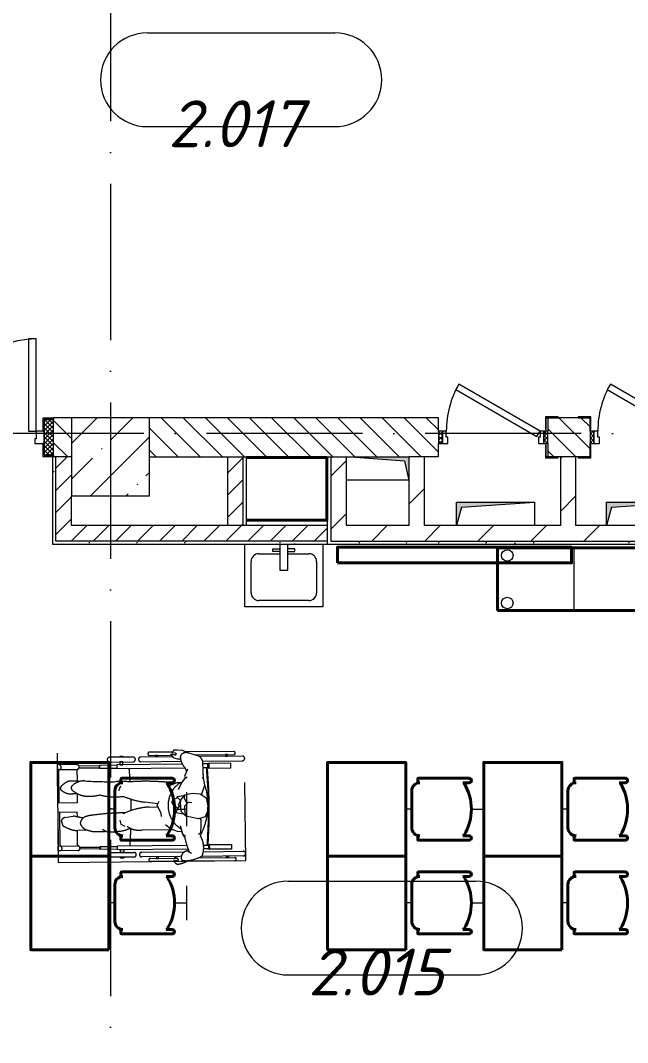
# Model space of a CAD drawing. Header units: millimetres. Extents: x -6467 to 105918, y -7090 to 92481.
# Drawn here: x 47924 to 51810, y 59181 to 65725 of the extents above; entities that cross this region are included whole.
import ezdxf

# ---------------------------------------------------------------- set-up
doc = ezdxf.new("R2010")
doc.units = ezdxf.units.MM
for name, pattern in [('50_200_ШТРИХ_1Т_ш5_п1_п1_', [1400, 1000, -200, 0, -200]), ('IMPORT-ACAD_ISO02W100', [3000, 2400, -600]), ('IMPORT-ACAD_ISO03W100', [6000, 2400, -3600])]:
    doc.linetypes.add(name, pattern=pattern)
for name, color, linetype, lineweight, true_color in [('A-AREA-IDEN-1', 7, 'Continuous', 9, 0xaaaaaa), ('A-GENM-1', 7, 'Continuous', 9, 0xaaaaaa), ('A-GENM-2', 7, 'Continuous', 20, 0xaaaaaa), ('I-WALL-1', 7, 'Continuous', 5, 0x787878), ('M-EQPM-1', 7, 'Continuous', 9, 0xaaaaaa), ('M-EQPM-2', 7, 'Continuous', 9, 0xe2e2e2), ('P-SANR-FIXT-1', 7, 'Continuous', 9, 0xaaaaaa), ('мебель 2 этаж-1', 7, 'Continuous', 40, 0xaaaaaa), ('Оси-3', 7, '50_200_ШТРИХ_1Т_ш5_п1_п1_', 9, 0xaaaaaa), ('ТХ_невидимый-1', 7, 'IMPORT-ACAD_ISO02W100', 20, 0xaaaaaa), ('ТХ_функционал-12', 7, 'IMPORT-ACAD_ISO03W100', 20, 0xaaaaaa), ('ТХ_функционал-2', 7, 'Continuous', 40, 0xaaaaaa), ('ТХ_функционал-4', 7, 'Continuous', 20, 0xaaaaaa)]:
    doc.layers.add(name, color=color, linetype=linetype, lineweight=lineweight, true_color=true_color)
for name, color, linetype, lineweight in [('A-DOOR', 7, 'Continuous', 9), ('A-DOOR-2', 7, 'Continuous', 5), ('A-DOOR-FRAM', 7, 'Continuous', 9), ('A-DOOR-FRAM-2', 7, 'Continuous', 5), ('A-WALL', 7, 'Continuous', 5), ('A-WALL-FNSH-1', 7, 'Continuous', 5), ('I-WALL', 7, 'Continuous', 5), ('S-COLS', 7, 'Continuous', 9), ('S-COLS-1', 7, 'Continuous', 5)]:
    doc.layers.add(name, color=color, linetype=linetype, lineweight=lineweight)
doc.styles.add('ISOCPEUR_I', font='isocpeui.ttf', dxfattribs={"height": 300})
pattern_1 = [(45, (0, 0), (-169.7056, 169.7056), [])]
pattern_2 = [(0, (0, 0), (406.4, 101.6), [6.706, -298.094, 6.706, -298.094, -1625.6]), (0, (0, 0), (406.4, 101.6), [-609.6, 6.706, -602.894, 6.706, -298.094, -711.2]), (0, (0, 0), (406.4, 101.6), [-1524, 6.706, -196.494, 6.706, -501.294]), (120, (152.4, 50.8), (-291.18818, 301.15272), [6.706, -298.094, 6.706, -298.094, -1625.6]), (120, (152.4, 50.8), (-291.18818, 301.15272), [-609.6, 6.706, -602.894, 6.706, -298.094, -711.2]), (120, (152.4, 50.8), (-291.18818, 301.15272), [-1524, 6.706, -196.494, 6.706, -501.294]), (240, (203.2, 254), (-115.21182, -402.75272), [6.706, -298.094, 6.706, -298.094, -1625.6]), (240, (203.2, 254), (-115.21182, -402.75272), [-609.6, 6.706, -602.894, 6.706, -298.094, -711.2]), (240, (203.2, 254), (-115.21182, -402.75272), [-1524, 6.706, -196.494, 6.706, -501.294])]
pattern_3 = [(45, (0, 0), (-70.71068, 70.71068), [])]

# ---------------------------------------------------------------- blocks, each defined once
blk = doc.blocks.new('BSC_Колонна _Прямоугольная - 500х500-V87-АИ_План этажа Радиаторы_2')
at = {"layer": 'S-COLS-1'}
h = blk.add_hatch(dxfattribs=at)
h.set_pattern_fill('FP_115', color=256, style=0, pattern_type=2)
h.set_pattern_definition([(45, (-48500, -62931.04), (-228.0985, 228.0985), []), (45, (-48271.9, -62931.04), (-228.0985, 228.0985), [403.225, -80.645, 6.706, -73.939])])
h.paths.add_polyline_path([(-250, -250), (250, -250), (250, 250), (-250, 250)])
for p, q in [((250, 250), (-250, 250)), ((-250, 250), (-250, -250)), ((250, -250), (250, 250)), ((-250, -250), (250, -250))]:
    blk.add_line(p, q, dxfattribs=at)
blk = doc.blocks.new('SND_2D_Раковина1 - 400х300-V23-АИ_План этажа Радиаторы_2')
at = {"layer": 'P-SANR-FIXT-1'}
for p, q in [((-250, -220), (-250, 180)), ((-70, 150), (-25, 150)), ((-70, 135), (-70, 150)), ((-25, 135), (-70, 135)), ((-25, 180), (-25, 15)), ((25, 15), (25, 180)), ((70, 150), (25, 150)), ((25, 135), (70, 135)), ((70, 135), (70, 150)), ((250, 180), (250, -220)), ((-210, -130), (-210, 70)), ((-160, 120), (-25, 120)), ((25, 120), (160, 120)), ((210, 70), (210, -130)), ((-25, 15), (25, 15)), ((160, -180), (-160, -180)), ((250, -220), (-250, -220))]:
    blk.add_line(p, q, dxfattribs=at)
for centre, start, end in [((-160, 70), 90, 180), ((160, 70), 0, 90), ((-160, -130), 180, 270), ((160, -130), 270, 0)]:
    blk.add_arc(centre, 50, start, end, dxfattribs=at)
blk = doc.blocks.new('Канал вертикальный прямоугольный - Шахта - значок проема-24087324-АИ_План этажа Радиаторы_2')
at = {"layer": 'M-EQPM-2'}
blk.add_hatch(color=256, dxfattribs=at).paths.add_polyline_path([(-250, 75), (-250, -75), (-217.5, 42.5), (250, 75)])
at = {"layer": 'M-EQPM-1'}
for p, q in [((-250, -75), (-250, 75)), ((-250, 75), (250, 75)), ((-217.5, 42.5), (250, 75)), ((250, 75), (250, -75)), ((-217.5, 42.5), (-250, -75)), ((250, -75), (-250, -75))]:
    blk.add_line(p, q, dxfattribs=at)
blk = doc.blocks.new('110_Дверь_СКБ_1Ст_Внутренняя - ДОО_Д-22_Дв_700x2100h_Технический шкаф ЭОМ и СС EI30-25217176-АИ_План этажа Радиаторы_2')
at = {"layer": 'A-DOOR-2'}
h = blk.add_hatch(dxfattribs=at)
h.set_pattern_fill('FP_232', color=256, style=0, pattern_type=2)
h.set_pattern_definition([(135, (1951.41, 189.685), (-14.14214, -14.14214), []), (225, (1951.41, 189.685), (14.14214, -14.14214), [])])
h.paths.add_polyline_path([(362.5, -40), (362.5, 40), (337.5, 40), (337.5, -40)])
at = {"layer": 'A-DOOR-FRAM-2'}
h = blk.add_hatch(dxfattribs=at)
h.set_pattern_fill('FP_233', color=256, style=0, pattern_type=2)
h.set_pattern_definition([(45, (-171.384, 189.685), (-14.1421, 14.1421), []), (135, (-171.384, 189.685), (-14.1421, -14.1421), [])])
h.paths.add_polyline_path([(-312.5, -40), (-312.5, 40), (-337.5, 40), (-337.5, -40)])
at = {"layer": 'A-DOOR'}
for p, q in [((-207.1, 340), (-227.1, 305.4)), ((312.5, 40), (-207.1, 340)), ((-227.1, 305.4), (292.5, 5.4)), ((292.5, 5.4), (312.5, 40))]:
    blk.add_line(p, q, dxfattribs=at)
at = {"layer": 'A-DOOR-2'}
blk.add_arc((312.5, 40), 600, 150, 180, dxfattribs=at)
at = {"layer": 'A-DOOR-FRAM'}
for p, q in [((-312.5, 40), (-337.5, 40)), ((-337.5, 40), (-337.5, -40)), ((-287.5, 40), (-312.5, 40)), ((-312.5, 40), (-312.5, -40)), ((-312.5, -40), (-312.5, 40)), ((-287.5, 0), (-287.5, 40)), ((-277.5, 0), (-287.5, 0)), ((-277.5, -40), (-277.5, 0)), ((312.5, 0), (302.5, 0)), ((302.5, 0), (302.5, -40)), ((312.5, 40), (312.5, 0)), ((337.5, 40), (312.5, 40)), ((337.5, -40), (337.5, 40)), ((362.5, 40), (337.5, 40)), ((337.5, 40), (337.5, -40)), ((362.5, -40), (362.5, 40)), ((-337.5, -40), (-312.5, -40)), ((-312.5, -40), (-277.5, -40)), ((302.5, -40), (337.5, -40)), ((337.5, -40), (362.5, -40))]:
    blk.add_line(p, q, dxfattribs=at)
blk = doc.blocks.new('Канал вертикальный прямоугольный - Шахта - значок проема-24087328-АИ_План этажа Радиаторы_2')
at = {"layer": 'M-EQPM-2'}
blk.add_hatch(color=256, dxfattribs=at).paths.add_polyline_path([(75, 200), (-75, 200), (-75, -200), (-47.5, 172.5)])
at = {"layer": 'M-EQPM-1'}
for p, q in [((-75, -200), (-75, 200)), ((-75, 200), (75, 200)), ((-47.5, 172.5), (75, 200)), ((75, 200), (75, -200)), ((-47.5, 172.5), (-75, -200)), ((75, -200), (-75, -200))]:
    blk.add_line(p, q, dxfattribs=at)
blk = doc.blocks.new('110_Дверь_СКБ_2Ст_Наружная1 - СОШ_Д-07_1760_1440_х2400мм_Все учебные помещения_ читальные залы-25548297-АИ_План этажа Радиаторы_2')
at = {"layer": 'A-DOOR-2'}
h = blk.add_hatch(dxfattribs=at)
h.set_pattern_fill('FP_120', color=256, style=0, pattern_type=2)
h.set_pattern_definition([(135, (1456.41, 189.685), (-14.14214, -14.14214), []), (225, (1456.41, 189.685), (14.14214, -14.14214), [])])
h.paths.add_polyline_path([(899.5, -115), (899.5, 115), (839.5, 115), (839.5, -115)])
at = {"layer": 'A-DOOR-FRAM-2'}
h = blk.add_hatch(dxfattribs=at)
h.set_pattern_fill('FP_121', color=256, style=0, pattern_type=2)
h.set_pattern_definition([(45, (-666.384, 189.685), (-14.1421, 14.1421), []), (135, (-666.384, 189.685), (-14.1421, -14.1421), [])])
h.paths.add_polyline_path([(-800.5, -115), (-800.5, 115), (-860.5, 115), (-860.5, -115)])
at = {"layer": 'A-DOOR'}
for p, q in [((-750.5, 990), (-750.5, 40)), ((-700.5, 990), (-750.5, 990)), ((-700.5, 40), (-700.5, 990)), ((789.5, 630), (739.5, 630)), ((739.5, 630), (739.5, 40)), ((789.5, 40), (789.5, 630)), ((-750.5, 40), (-700.5, 40)), ((739.5, 40), (789.5, 40))]:
    blk.add_line(p, q, dxfattribs=at)
at = {"layer": 'A-DOOR-2'}
for p, q in [((-792.5, 123), (-862.5, 123)), ((-862.5, 123), (-862.5, 115)), ((-862.5, 115), (-800.5, 115)), ((-800.5, 115), (-800.5, 40)), ((-792.5, 40), (-792.5, 123)), ((901.5, 123), (831.5, 123)), ((831.5, 123), (831.5, 40)), ((839.5, 40), (839.5, 115)), ((839.5, 115), (901.5, 115)), ((901.5, 115), (901.5, 123)), ((-800.5, 40), (-792.5, 40)), ((831.5, 40), (839.5, 40)), ((-792.5, -40), (-800.5, -40)), ((-800.5, -40), (-800.5, -115)), ((-792.5, -123), (-792.5, -40)), ((839.5, -40), (831.5, -40)), ((831.5, -40), (831.5, -123)), ((839.5, -115), (839.5, -40)), ((-862.5, -115), (-862.5, -123)), ((-800.5, -115), (-862.5, -115)), ((-862.5, -123), (-792.5, -123)), ((831.5, -123), (901.5, -123)), ((901.5, -115), (839.5, -115)), ((901.5, -123), (901.5, -115))]:
    blk.add_line(p, q, dxfattribs=at)
for centre, radius, start, end in [((-750.5, 40), 950, 0, 90), ((789.5, 40), 590, 90, 180)]:
    blk.add_arc(centre, radius, start, end, dxfattribs=at)
at = {"layer": 'A-DOOR-FRAM'}
for p, q in [((-800.5, 115), (-860.5, 115)), ((-860.5, 115), (-860.5, -115)), ((-800.5, -115), (-800.5, 115)), ((899.5, 115), (839.5, 115)), ((839.5, 115), (839.5, -115)), ((899.5, -115), (899.5, 115)), ((-750.5, 40), (-800.5, 40)), ((-800.5, 40), (-800.5, -40)), ((-750.5, -10), (-750.5, 40)), ((789.5, 40), (789.5, -10)), ((839.5, 40), (789.5, 40)), ((839.5, -40), (839.5, 40)), ((-800.5, -40), (-740.5, -40)), ((-740.5, -10), (-750.5, -10)), ((-740.5, -40), (-740.5, -10)), ((789.5, -10), (779.5, -10)), ((779.5, -10), (779.5, -40)), ((779.5, -40), (839.5, -40)), ((-860.5, -115), (-800.5, -115)), ((839.5, -115), (899.5, -115))]:
    blk.add_line(p, q, dxfattribs=at)
blk = doc.blocks.new('Фахверк _газобетон торцы_713 - Фахверк _газобетон торцы_-25914098-АИ_План этажа Радиаторы_2')
at = {"layer": 'A-GENM-2'}
for p, q in [((14515, 11134.7), (14434, 11134.7)), ((14434, 11134.7), (14434, 11053.7)), ((14440, 11053.7), (14440, 11128.7)), ((14440, 11128.7), (14515, 11128.7)), ((14515, 11128.7), (14515, 11134.7)), ((14434, 11053.7), (14440, 11053.7)), ((14440, 10953.7), (14434, 10953.7)), ((14434, 10953.7), (14434, 10872.7)), ((14440, 10878.7), (14440, 10953.7)), ((14434, 10872.7), (14515, 10872.7)), ((14515, 10878.7), (14440, 10878.7)), ((14515, 10872.7), (14515, 10878.7))]:
    blk.add_line(p, q, dxfattribs=at)
blk = doc.blocks.new('Фахверк _газобетон торцы_719 - Фахверк _газобетон торцы_-25914218-АИ_План этажа Радиаторы_2')
at = {"layer": 'A-GENM-2'}
for p, q in [((88426, 11134.7), (88345, 11134.7)), ((88345, 11134.7), (88345, 11128.7)), ((88345, 11128.7), (88420, 11128.7)), ((88420, 11128.7), (88420, 11053.7)), ((88426, 11053.7), (88426, 11134.7)), ((88420, 11053.7), (88426, 11053.7)), ((88420, 10953.7), (88420, 10878.7)), ((88426, 10953.7), (88420, 10953.7)), ((88426, 10872.7), (88426, 10953.7)), ((88420, 10878.7), (88345, 10878.7)), ((88345, 10878.7), (88345, 10872.7)), ((88345, 10872.7), (88426, 10872.7))]:
    blk.add_line(p, q, dxfattribs=at)
blk = doc.blocks.new('мебель 2 этаж-28800768-АИ_План этажа Радиаторы_2')
at = {"layer": 'ТХ_невидимый-1'}
for p, q in [((50753.1, 62280.7), (50753.1, 62499.4)), ((51253.1, 62280.7), (51253.1, 62499.4)), ((52653.5, 62280.7), (52653.5, 62499.4)), ((53153.5, 62280.7), (53153.5, 62499.4)), ((53653.5, 62280.7), (53653.5, 62499.4)), ((50792.1, 62390), (50753.1, 62390)), ((51173.4, 62390), (51253.1, 62390)), ((52692.5, 62390), (52653.5, 62390)), ((53073.7, 62390), (53153.5, 62390)), ((53692.5, 62390), (53653.5, 62390)), ((50753.1, 61680.7), (50753.1, 61899.4)), ((51253.1, 61680.7), (51253.1, 61899.4)), ((52653.5, 61680.7), (52653.5, 61899.4)), ((53153.5, 61680.7), (53153.5, 61899.4)), ((53653.5, 61680.7), (53653.5, 61899.4)), ((50792.1, 61790), (50753.1, 61790)), ((51173.4, 61790), (51253.1, 61790)), ((52692.5, 61790), (52653.5, 61790)), ((53073.7, 61790), (53153.5, 61790)), ((53692.5, 61790), (53653.5, 61790))]:
    blk.add_line(p, q, dxfattribs=at)
at = {"layer": 'ТХ_функционал-12'}
for p, q in [((51552.5, 62760.2), (51246.4, 62757.2)), ((50907.8, 62723.9), (50757.8, 62722.4)), ((50758.1, 62692.4), (50908.1, 62693.9)), ((51161.9, 62726.4), (50957.8, 62724.4)), ((50958.1, 62694.4), (51215.8, 62696.9)), ((51160.1, 62756.4), (51012.5, 62754.9)), ((51012.7, 62734.9), (51153.4, 62736.3)), ((51176.2, 62736.5), (51180.2, 62736.6)), ((51334.6, 62727), (51265.6, 62749.7)), ((51301.9, 62737.8), (51552.7, 62740.2)), ((51607.8, 62730.8), (51331.5, 62728.1)), ((51354, 62698.3), (51608.1, 62700.8)), ((51358.9, 62584.4), (51355.1, 62694.2)), ((50435.7, 62429.2), (50433.6, 62644.2)), ((50552.9, 62488.9), (50522.2, 62488.6)), ((51066.9, 62423.8), (50981, 62435.3)), ((51211.2, 62445.7), (51239.2, 62482.6)), ((50436.3, 62369.2), (50438.4, 62154.3)), ((51012.3, 62404.1), (51062.7, 62404.6)), ((51246, 62346), (51214.8, 62377.3)), ((50460.8, 62282.4), (50449.2, 62316.4)), ((50469.3, 62337.1), (50524.8, 62346)), ((50620.1, 62255.2), (50554.5, 62253.9)), ((51160.8, 62257.2), (50964.2, 62256.6)), ((51339.8, 62236.5), (51326.3, 62227.8)), ((50763.8, 62112.5), (50913.8, 62113.9)), ((50963.8, 62114.4), (51237.6, 62117.1)), ((51256.9, 62123), (51282.9, 62107.9)), ((51358.1, 62118.3), (51613.8, 62120.8)), ((50914.1, 62083.9), (50764.1, 62082.5)), ((51190.3, 62086.6), (50964.1, 62084.4)), ((51019.2, 62075), (51169.7, 62076.4)), ((51171.2, 62056.5), (51019.4, 62055)), ((51559.4, 62060.3), (51253.6, 62057.3)), ((51324, 62078), (51559.2, 62080.3)), ((51614.1, 62090.8), (51347.6, 62088.2))]:
    blk.add_line(p, q, dxfattribs=at)
at = {"layer": 'ТХ_функционал-12', "flags": 128}
for points in [[(50422.6, 62749.1), (50429.4, 62049.2), (51629.4, 62061), (51622.5, 62760.9)], [(50823.1, 62693.1), (50823.3, 62675.1), (50843.3, 62675.3), (50843.1, 62693.3)], [(51064.7, 62735.4), (51064.8, 62725.4), (51052.8, 62725.3), (51052.7, 62735.3)], [(51500.7, 62739.7), (51500.8, 62729.7), (51512.8, 62729.8), (51512.7, 62739.8)], [(51393.3, 62683.7), (51393.5, 62653.7), (51533.5, 62655), (51533.2, 62685), (51393.3, 62683.7), (51393.5, 62653.7), (51390.5, 62653.6), (51390.3, 62683.6)], [(50828.8, 62113.1), (50828.7, 62131.1), (50848.7, 62131.3), (50848.8, 62113.3)], [(51398.7, 62133.7), (51398.4, 62163.7), (51538.4, 62165.1), (51538.7, 62135.1), (51398.7, 62133.7), (51398.4, 62163.7), (51395.4, 62163.7), (51395.7, 62133.7)], [(51071.2, 62075.5), (51071.1, 62085.5), (51059.1, 62085.4), (51059.2, 62075.4)], [(51507.2, 62079.8), (51507.1, 62089.8), (51519.1, 62089.9), (51519.2, 62079.9)]]:
    blk.add_lwpolyline(points, close=True, dxfattribs=at)
for points in [[(51252.6, 62752.2), (51249.2, 62755.8), (51226.3, 62767.1), (51193.6, 62767.8), (51169.9, 62767.9), (51165.6, 62760.9), (51157.3, 62754), (51176.8, 62751.7), (51183.1, 62746.3), (51179.9, 62735.5), (51161.8, 62740.4), (51147.3, 62741.2), (51158.7, 62732), (51164.5, 62721.8), (51176, 62716.1), (51192.9, 62712.7), (51213, 62712.7)], [(50548.3, 62675.4), (50423.3, 62674.1), (50423.6, 62644.1), (50548.6, 62645.4), (50549.3, 62569.1)], [(50550.1, 62488.9), (50550.7, 62430.4), (50425.7, 62429.1), (50423.6, 62644.1)], [(50562.2, 62654.5), (50693.5, 62655.8), (50693.4, 62667.8), (50562.1, 62666.5)], [(50803.3, 62671.9), (50693.3, 62670.8), (50693.5, 62652.8), (50803.5, 62653.9)], [(51223.3, 62679), (50803.3, 62674.9), (50803.5, 62650.9), (51241, 62655.2)], [(51257.2, 62645.6), (51238, 62600.4), (51243.5, 62587.5)], [(51356.4, 62656.3), (51387.5, 62656.6), (51387.3, 62680.6), (51355.6, 62680.3)], [(51390.3, 62683.6), (51387.3, 62680.6), (51387.5, 62656.6), (51390.5, 62653.6)], [(51255.1, 62594.7), (51235.3, 62582.4), (51218.6, 62558.6), (51197.5, 62513.9)], [(51347, 62482.5), (51367.9, 62544.3), (51361.9, 62581.1), (51358.9, 62584.4), (51349.8, 62593.4)], [(50827.1, 62537.8), (50822.1, 62523.1), (50816.8, 62513.4), (50816.9, 62508.6)], [(51218.6, 62558.6), (51187.7, 62558.3), (51134.1, 62538.7), (51126.1, 62534)], [(51089.5, 62344.3), (51088.5, 62362.8), (51062.7, 62415.2), (51076, 62442)], [(51194.6, 62462.8), (51166.4, 62452.9), (51155.3, 62434.5), (51163.8, 62421.4), (51189.3, 62400.7), (51195.7, 62396.7)], [(51234.2, 62476), (51188.6, 62468.9), (51211.4, 62445.5)], [(51211.1, 62445.2), (51197.6, 62419.1), (51211.8, 62400.9)], [(51284.6, 62430.4), (51250.8, 62435.4), (51236.5, 62458.9), (51239.1, 62482.6), (51285.9, 62492.9), (51337.3, 62488.8), (51377.1, 62462.9), (51385.9, 62410.5), (51386.2, 62378.9), (51369.9, 62341.9), (51327.8, 62328.4), (51246, 62346), (51240.2, 62382.7), (51239.9, 62411.6), (51260.3, 62434)], [(50551.6, 62341.2), (50551.3, 62370.4), (50426.3, 62369.1), (50428.4, 62154.2)], [(51203.3, 62411.3), (51181.2, 62369), (51230.6, 62361.4)], [(50824.1, 62319.1), (50829.5, 62295), (50855.5, 62280.7)], [(50553.7, 62125.4), (50428.7, 62124.2), (50428.4, 62154.2), (50553.4, 62155.4), (50552.4, 62253.9)], [(51219.4, 62245.5), (51193.7, 62248.2), (51148.6, 62263.6), (51114.9, 62289.8)], [(51244.2, 62216.1), (51227.5, 62228), (51212.4, 62284.8)], [(50567.2, 62146.5), (50698.5, 62147.8), (50698.6, 62135.8), (50567.4, 62134.5)], [(50808.6, 62133.9), (50698.6, 62132.8), (50698.5, 62150.8), (50808.5, 62151.9)], [(51259.9, 62135.3), (50808.7, 62130.9), (50808.4, 62154.9), (51252.1, 62159.3)], [(51359.4, 62160.3), (51392.4, 62160.6), (51392.6, 62136.6), (51360.1, 62136.3)], [(51395.7, 62133.7), (51392.6, 62136.6), (51392.4, 62160.6), (51395.4, 62163.7)], [(51188.3, 62074.1), (51166, 62072.2), (51167, 62074.8), (51184.3, 62085.5), (51218.1, 62091.8)]]:
    blk.add_lwpolyline(points, dxfattribs=at)
at = {"layer": 'ТХ_функционал-12'}
for centre, radius, start, end in [((51552.6, 62750.2), 10, 270.56305, 90.56305), ((50758, 62707.4), 15, 90.56305, 270.56305), ((50833, 62703.2), 25, 53.69315, 127.43295), ((50908, 62708.9), 15, 270.56305, 90.56305), ((50958, 62709.4), 15, 90.56305, 270.56305), ((51012.6, 62744.9), 10, 90.56305, 270.56305), ((51238.6, 62721.2), 28.5, 116.49356, 168.91943), ((51319.9, 62730.2), 109.3, 181.79756, 218.17966), ((51249.3, 62699.9), 52.4, 71.84519, 116.49356), ((51295.4, 62679.7), 61.5, 13.6519, 50.41976), ((51607.9, 62715.8), 15, 270.56305, 90.56305), ((50433.4, 62659.2), 15, 270.56305, 90.56305), ((50548.4, 62660.4), 15, 270.56305, 90.56305), ((47815.9, 62373.5), 3080.2, 3.58721, 5.18118), ((51200.7, 62624.1), 50.8, 7.8508, 49.10449), ((48310.9, 62378.4), 3080.2, 355.94493, 5.18118), ((48315.9, 62378.4), 3080.2, 355.94493, 5.18118), ((50586.3, 62391.4), 201, 121.09833, 133.16048), ((50504.8, 62528.7), 41.3, 86.38319, 122.75637), ((50506.9, 61531.5), 1038.5, 86.5971, 89.97054), ((50593.6, 62462.6), 108.5, 86.54015, 135.48179), ((50755.7, 65143.8), 2577.6, 266.54015, 270.95687), ((50836.4, 60314.4), 2252.4, 88.38009, 90.95687), ((50991, 61184.3), 1384.6, 85.81177, 93.7666), ((51094.5, 62455), 110.2, 56.19276, 91.19828), ((50474.6, 62520.1), 31.3, 145.21812, 185.99071), ((50531.2, 62613.1), 130.3, 227.61326, 249.54155), ((50528.2, 62526.9), 16.7, 135.48179, 225.64431), ((50619.1, 62619.9), 146.7, 225.64431, 265.17848), ((51309.7, 62413.6), 177.5, 125.30566, 239.16304), ((50970.6, 62417.3), 417.5, 331.88467, 18.03045), ((50519.8, 62734), 245.4, 261.99729, 270.56305), ((50627.7, 62722.3), 249.5, 265.17848, 285.68311), ((50792.1, 62820.8), 352.3, 254.03767, 278.68011), ((51051.8, 62959.9), 529.3, 247.03466, 262.32282), ((47815.9, 62373.5), 3080.2, 0.15761, 1.50358), ((51522.1, 62427.8), 311.4, 176.70193, 189.33873), ((50859, 60901.8), 1464.8, 90.11321, 98.27825), ((51037.9, 61953.2), 451.6, 93.25853, 115.5412), ((50490.9, 62296), 46.4, 117.71132, 153.86771), ((50361.7, 61365.1), 994.3, 76.85445, 80.55751), ((50597.1, 62301.5), 26.6, 147.51543, 213.61068), ((50637.3, 62279.8), 72.2, 124.12876, 150.20186), ((50659.2, 62184.3), 167.4, 93.8236, 111.88266), ((51019.2, 62291.3), 325.3, 350.29253, 6.47195), ((50779.9, 62931), 722.8, 243.80367, 247.33864), ((50551.9, 62384.9), 131, 247.33864, 271.13558), ((50646.1, 62332.7), 84.7, 212.87217, 235.04941), ((50696.1, 62501.3), 257.6, 247.5008, 259.29167), ((50686.5, 62667.7), 421.3, 264.79262, 275.52584), ((50774.4, 62339), 98.4, 231.10015, 250.26556), ((50768.3, 62438.3), 193.9, 261.97559, 281.293), ((50801.1, 62447.7), 199.5, 271.46297, 296.4533), ((50947.7, 62387.8), 132.2, 234.29652, 277.19576), ((47815.9, 62373.5), 3080.2, 355.94493, 358.01582), ((51303.4, 62263.6), 84.7, 181.59556, 220.15688), ((51961.3, 62378.1), 742.1, 193.17286, 200.54976), ((51213.1, 62143.9), 147.2, 338.22773, 31.39332), ((50438.6, 62139.3), 15, 270.56305, 90.56305), ((50553.6, 62140.4), 15, 270.56305, 90.56305), ((50764, 62097.5), 15, 90.56305, 270.56305), ((50914, 62098.9), 15, 270.56305, 90.56305), ((50964, 62099.4), 15, 90.56305, 270.56305), ((51259.5, 62080.1), 43.1, 93.53084, 202.17186), ((51613.9, 62105.8), 15, 270.56305, 90.56305), ((50838.9, 62103.2), 25, 233.69315, 307.43295), ((51019.3, 62065), 10, 90.56305, 270.56305), ((51196.7, 62066), 27.2, 189.09662, 268.76759), ((50985, 60946.1), 1130.8, 79.39201, 80.58988), ((51188.4, 62063.4), 10.8, 51.91108, 90.90266), ((51195.8, 62059.8), 3.54, 86.25802, 220.16387), ((51169.2, 62038.8), 42, 45.70995, 51.91108), ((51196.3, 62066.6), 3.2, 266.25802, 45.70995), ((51177.9, 62193.5), 155.8, 276.71132, 301.79229), ((51248.4, 62188.3), 127.8, 256.98527, 282.07265), ((51208.3, 62376.2), 319.9, 282.07265, 296.25758), ((51559.3, 62070.3), 10, 270.56305, 90.56305)]:
    blk.add_arc(centre, radius, start, end, dxfattribs=at)
at = {"layer": 'ТХ_функционал-2'}
for p, q in [((50830.6, 62562.6), (50830.6, 62585.7)), ((50833.1, 62588.2), (51159.2, 62588.2)), ((52731, 62562.6), (52731, 62585.7)), ((52733.5, 62588.2), (53059.6, 62588.2)), ((53731, 62562.6), (53731, 62585.7)), ((53733.5, 62588.2), (54059.6, 62588.2)), ((50792.1, 62271.3), (50792.1, 62508.7)), ((50843.4, 62560), (50833.1, 62560)), ((51159.2, 62560), (51119.9, 62560)), ((52692.5, 62271.3), (52692.5, 62508.7)), ((52743.8, 62560), (52733.5, 62560)), ((53059.6, 62560), (53020.3, 62560)), ((53692.5, 62271.3), (53692.5, 62508.7)), ((53743.8, 62560), (53733.5, 62560)), ((54059.6, 62560), (54020.3, 62560)), ((50830.6, 62194.4), (50830.6, 62217.5)), ((50833.1, 62220.1), (50843.4, 62220.1)), ((51159.2, 62191.8), (50833.1, 62191.8)), ((51119.9, 62220.1), (51159.2, 62220.1)), ((52731, 62194.4), (52731, 62217.5)), ((52733.5, 62220.1), (52743.8, 62220.1)), ((53059.6, 62191.8), (52733.5, 62191.8)), ((53020.3, 62220.1), (53059.6, 62220.1)), ((53731, 62194.4), (53731, 62217.5)), ((53733.5, 62220.1), (53743.8, 62220.1)), ((54059.6, 62191.8), (53733.5, 62191.8)), ((54020.3, 62220.1), (54059.6, 62220.1)), ((50830.6, 61962.6), (50830.6, 61985.7)), ((50833.1, 61988.2), (51159.2, 61988.2)), ((52731, 61962.6), (52731, 61985.7)), ((52733.5, 61988.2), (53059.6, 61988.2)), ((53731, 61962.6), (53731, 61985.7)), ((53733.5, 61988.2), (54059.6, 61988.2)), ((50792.1, 61671.3), (50792.1, 61908.7)), ((50843.4, 61960), (50833.1, 61960)), ((51159.2, 61960), (51119.9, 61960)), ((52692.5, 61671.3), (52692.5, 61908.7)), ((52743.8, 61960), (52733.5, 61960)), ((53059.6, 61960), (53020.3, 61960)), ((53692.5, 61671.3), (53692.5, 61908.7)), ((53743.8, 61960), (53733.5, 61960)), ((54059.6, 61960), (54020.3, 61960)), ((50830.6, 61594.4), (50830.6, 61617.5)), ((50833.1, 61620.1), (50843.4, 61620.1)), ((51159.2, 61591.8), (50833.1, 61591.8)), ((51119.9, 61620.1), (51159.2, 61620.1)), ((52731, 61594.4), (52731, 61617.5)), ((52733.5, 61620.1), (52743.8, 61620.1)), ((53059.6, 61591.8), (52733.5, 61591.8)), ((53020.3, 61620.1), (53059.6, 61620.1)), ((53731, 61594.4), (53731, 61617.5)), ((53733.5, 61620.1), (53743.8, 61620.1)), ((54059.6, 61591.8), (53733.5, 61591.8)), ((54020.3, 61620.1), (54059.6, 61620.1))]:
    blk.add_line(p, q, dxfattribs=at)
at = {"layer": 'ТХ_функционал-2', "flags": 128}
blk.add_lwpolyline([(51633.5, 64241.6), (52149.3, 64241.6), (52149.3, 64641.6), (51633.5, 64641.6)], dxfattribs=at)
for points in [[(52215.9, 63966.9), (52215.9, 64066.9), (53715.9, 64066.9), (53715.9, 63966.9)], [(53240.9, 63662.6), (54690.9, 63662.6), (54690.9, 64062.6), (53240.9, 64062.6)], [(50753.1, 62090), (50753.1, 62690), (50253.1, 62690), (50253.1, 62090)], [(52653.5, 62090), (52653.5, 62690), (52153.5, 62690), (52153.5, 62090)], [(53653.5, 62090), (53653.5, 62690), (53153.5, 62690), (53153.5, 62090)], [(50753.1, 61490), (50753.1, 62090), (50253.1, 62090), (50253.1, 61490)], [(52653.5, 61490), (52653.5, 62090), (52153.5, 62090), (52153.5, 61490)], [(53653.5, 61490), (53653.5, 62090), (53153.5, 62090), (53153.5, 61490)]]:
    blk.add_lwpolyline(points, close=True, dxfattribs=at)
at = {"layer": 'ТХ_функционал-2'}
for centre, radius, start, end in [((50833.1, 62585.7), 2.56, 90, 180), ((50833.1, 62562.6), 2.56, 180, 270), ((51159.2, 62574.1), 14.1, 270, 90), ((52733.5, 62585.7), 2.56, 90, 180), ((52733.5, 62562.6), 2.56, 180, 270), ((53059.6, 62574.1), 14.1, 270, 90), ((53733.5, 62585.7), 2.56, 90, 180), ((53733.5, 62562.6), 2.56, 180, 270), ((54059.6, 62574.1), 14.1, 270, 90), ((50843.4, 62508.7), 51.3, 90, 180), ((51119.9, 62551.5), 8.55, 31.93175, 90), ((50852.2, 62390), 321.2, 328.88631, 31.11369), ((52743.8, 62508.7), 51.3, 90, 180), ((53020.3, 62551.5), 8.55, 31.93175, 90), ((52752.6, 62390), 321.2, 328.88631, 31.11369), ((53743.8, 62508.7), 51.3, 90, 180), ((54020.3, 62551.5), 8.55, 31.93175, 90), ((53752.6, 62390), 321.2, 328.88631, 31.11369), ((50843.4, 62271.3), 51.3, 180, 270), ((52743.8, 62271.3), 51.3, 180, 270), ((53743.8, 62271.3), 51.3, 180, 270), ((50833.1, 62217.5), 2.56, 90, 180), ((50833.1, 62194.4), 2.56, 180, 270), ((51119.9, 62228.6), 8.55, 270, 328.06825), ((51159.2, 62205.9), 14.1, 270, 90), ((52733.5, 62217.5), 2.56, 90, 180), ((52733.5, 62194.4), 2.56, 180, 270), ((53020.3, 62228.6), 8.55, 270, 328.06825), ((53059.6, 62205.9), 14.1, 270, 90), ((53733.5, 62217.5), 2.56, 90, 180), ((53733.5, 62194.4), 2.56, 180, 270), ((54020.3, 62228.6), 8.55, 270, 328.06825), ((54059.6, 62205.9), 14.1, 270, 90), ((50833.1, 61985.7), 2.56, 90, 180), ((51159.2, 61974.1), 14.1, 270, 90), ((52733.5, 61985.7), 2.56, 90, 180), ((53059.6, 61974.1), 14.1, 270, 90), ((53733.5, 61985.7), 2.56, 90, 180), ((54059.6, 61974.1), 14.1, 270, 90), ((50843.4, 61908.7), 51.3, 90, 180), ((50833.1, 61962.6), 2.56, 180, 270), ((51119.9, 61951.5), 8.55, 31.93175, 90), ((50852.2, 61790), 321.2, 328.88631, 31.11369), ((52743.8, 61908.7), 51.3, 90, 180), ((52733.5, 61962.6), 2.56, 180, 270), ((53020.3, 61951.5), 8.55, 31.93175, 90), ((52752.6, 61790), 321.2, 328.88631, 31.11369), ((53743.8, 61908.7), 51.3, 90, 180), ((53733.5, 61962.6), 2.56, 180, 270), ((54020.3, 61951.5), 8.55, 31.93175, 90), ((53752.6, 61790), 321.2, 328.88631, 31.11369), ((50843.4, 61671.3), 51.3, 180, 270), ((52743.8, 61671.3), 51.3, 180, 270), ((53743.8, 61671.3), 51.3, 180, 270), ((50833.1, 61617.5), 2.56, 90, 180), ((50833.1, 61594.4), 2.56, 180, 270), ((51119.9, 61628.6), 8.55, 270, 328.06825), ((51159.2, 61605.9), 14.1, 270, 90), ((52733.5, 61617.5), 2.56, 90, 180), ((52733.5, 61594.4), 2.56, 180, 270), ((53020.3, 61628.6), 8.55, 270, 328.06825), ((53059.6, 61605.9), 14.1, 270, 90), ((53733.5, 61617.5), 2.56, 90, 180), ((53733.5, 61594.4), 2.56, 180, 270), ((54020.3, 61628.6), 8.55, 270, 328.06825), ((54059.6, 61605.9), 14.1, 270, 90)]:
    blk.add_arc(centre, radius, start, end, dxfattribs=at)
at = {"layer": 'ТХ_функционал-4'}
blk.add_line((53730.9, 64062.6), (53730.9, 63662.6), dxfattribs=at)
for centre in [(53303.9, 64014.8), (53303.9, 63710.4)]:
    blk.add_circle(centre, 37, dxfattribs=at)
blk = doc.blocks.new('AAR_СКБ_Марка_помещения_1_5 ммп - Номер-27962133-АИ_План этажа Радиаторы_2')
at = {"layer": 'A-AREA-IDEN-1'}
for p, q in [((-2.987, 3), (3.013, 3)), ((-2.987, 0), (3.013, 0))]:
    blk.add_line(p, q, dxfattribs=at)
for centre, start, end in [((-2.987, 1.5), 90, 270), ((3.013, 1.5), 270, 90)]:
    blk.add_arc(centre, 1.5, start, end, dxfattribs=at)

msp = doc.modelspace()

# ---------------------------------------------------------------- hatches: boundary and pattern name
at = {"layer": 'I-WALL'}
h = msp.add_hatch(dxfattribs=at)
h.set_pattern_fill('FP_2', color=256, style=0, pattern_type=2)
h.set_pattern_definition([(135, (0, 0), (-70.71068, -70.71068), [])])
h.paths.add_polyline_path([(66330, 62931), (66700, 62931), (66700, 63181), (65440, 63181), (65440, 62931), (66230, 62931)])
h.paths.add_polyline_path([(63870, 62931), (64290, 62931), (64290, 63181), (63750, 63181), (63750, 62931), (63850, 62931)])
h.paths.add_polyline_path([(62624.4, 62931), (63250, 62931), (63250, 63181), (57750, 63181), (57750, 62931), (61450, 62931)])
h.paths.add_polyline_path([(55098, 62931), (55098, 62933), (55098, 63181), (54750, 63179), (54750, 62931)])
h.paths.add_polyline_path([(57250, 62931), (57250, 63181), (56862, 63179), (56862, 62931)])
h.paths.add_polyline_path([(54250, 62931), (54250, 63181), (54140, 63181), (54140, 62931)])
h.paths.add_polyline_path([(53220, 62931), (53440, 62931), (53440, 63181), (53220, 63181), (53220, 63016)])
h.paths.add_polyline_path([(52270, 62931), (52520, 62931), (52520, 63181), (52270, 63181), (52270, 63016)])
h.paths.add_polyline_path([(51570, 62931), (51570, 63181), (51300, 63181), (51300, 62931), (51480, 62931)])
h.paths.add_polyline_path([(50010, 62931), (50600, 62931), (50600, 63181), (48750, 63181), (48750, 62931), (49910, 62931)])
h.paths.add_polyline_path([(48135, 62931), (48250, 62933), (48250, 63181), (48137, 63179), (48135, 62933)])
h.paths.add_polyline_path([(46375, 62931), (46373, 63181), (45750, 63181), (45750, 62931), (46374, 62931)])
h = msp.add_hatch(dxfattribs=at)
h.set_pattern_fill('FP_4', color=256, style=0, pattern_type=2)
h.set_pattern_definition(pattern_3)
h.paths.add_polyline_path([(48250, 62491), (48250, 62931), (48150, 62931), (48150, 62491)])
h = msp.add_hatch(dxfattribs=at)
h.set_pattern_fill('FP_4', color=256, style=0, pattern_type=2)
h.set_pattern_definition(pattern_3)
h.paths.add_polyline_path([(49350, 62491), (49350, 62931), (49250, 62931), (49250, 62491), (49336.4, 62491)])
h = msp.add_hatch(dxfattribs=at)
h.set_pattern_fill('FP_5', color=256, style=0, pattern_type=2)
h.set_pattern_definition(pattern_1)
h.paths.add_polyline_path([(50010, 62391), (50010, 62931), (49910, 62931), (49910, 62391)])
h = msp.add_hatch(dxfattribs=at)
h.set_pattern_fill('FP_5', color=256, style=0, pattern_type=2)
h.set_pattern_definition(pattern_1)
h.paths.add_polyline_path([(50510, 62491), (50510, 62931), (50410, 62931), (50410, 62491)])
h = msp.add_hatch(dxfattribs=at)
h.set_pattern_fill('FP_5', color=256, style=0, pattern_type=2)
h.set_pattern_definition(pattern_1)
h.paths.add_polyline_path([(51480, 62491), (51480, 62931), (51380, 62931), (51380, 62491)])
h = msp.add_hatch(dxfattribs=at)
h.set_pattern_fill('FP_4', color=256, style=0, pattern_type=2)
h.set_pattern_definition(pattern_3)
h.paths.add_polyline_path([(49890, 62391), (49890, 62491), (48150, 62491), (48150, 62391), (49336.4, 62391)])
h = msp.add_hatch(dxfattribs=at)
h.set_pattern_fill('FP_5', color=256, style=0, pattern_type=2)
h.set_pattern_definition(pattern_1)
h.paths.add_polyline_path([(54385, 62391), (54385, 62491), (50010, 62491), (50010, 62391), (54319.4, 62391)])
at = {"layer": 'I-WALL-1'}
h = msp.add_hatch(dxfattribs=at)
h.set_pattern_fill('FP_3', color=256, style=0, pattern_type=2)
h.set_pattern_definition(pattern_2)
h.paths.add_polyline_path([(48150, 62391), (48150, 62931), (48130, 62931), (48130, 62391)])
h = msp.add_hatch(dxfattribs=at)
h.set_pattern_fill('FP_3', color=256, style=0, pattern_type=2)
h.set_pattern_definition(pattern_2)
h.paths.add_polyline_path([(49370, 62491), (49370, 62931), (49350, 62931), (49350, 62491)])
h = msp.add_hatch(dxfattribs=at)
h.set_pattern_fill('FP_3', color=256, style=0, pattern_type=2)
h.set_pattern_definition(pattern_2)
h.paths.add_polyline_path([(49910, 62371), (49910, 62931), (49890, 62931), (49890, 62371)])
h = msp.add_hatch(dxfattribs=at)
h.set_pattern_fill('FP_3', color=256, style=0, pattern_type=2)
h.set_pattern_definition(pattern_2)
h.paths.add_polyline_path([(49890, 62371), (49890, 62391), (48130, 62391), (48130, 62371), (49336.4, 62371)])
h = msp.add_hatch(dxfattribs=at)
h.set_pattern_fill('FP_3', color=256, style=0, pattern_type=2)
h.set_pattern_definition(pattern_2)
h.paths.add_polyline_path([(54385, 62371), (54385, 62391), (49910, 62391), (49910, 62371), (54319.4, 62371)])

# ---------------------------------------------------------------- linework, layer by layer
at = {"layer": 'A-WALL'}
for p, q in [((48250, 63181), (48135, 63181)), ((50600, 63181), (48750, 63181)), ((50600, 63096), (50600, 63181)), ((51570, 63181), (51300, 63181)), ((51300, 63181), (51300, 63096)), ((51570, 63096), (51570, 63181)), ((50600, 62931), (50600, 63016)), ((51300, 63016), (51300, 62931)), ((51570, 62931), (51570, 63016)), ((48150, 62391), (48150, 62931)), ((48750, 62931), (50010, 62931)), ((49350, 62491), (49350, 62931)), ((49910, 62931), (49910, 62391)), ((50600, 62931), (50410, 62931)), ((51570, 62931), (51300, 62931)), ((49890, 62391), (48150, 62391)), ((49910, 62391), (54385, 62391))]:
    msp.add_line(p, q, dxfattribs=at)
at = {"layer": 'A-WALL-FNSH-1'}
for p, q in [((48130, 62931), (48130, 62371)), ((48250, 62931), (48130, 62931)), ((49250, 62931), (49250, 62491)), ((49370, 62491), (49370, 62931)), ((49890, 62371), (49890, 62931)), ((50010, 62491), (50010, 62931)), ((50510, 62491), (50510, 62931)), ((51380, 62931), (51380, 62491)), ((51480, 62491), (51480, 62931)), ((50410, 62781), (50410, 62491)), ((48250, 62491), (48250, 62681)), ((49890, 62491), (48250, 62491)), ((50410, 62491), (50010, 62491)), ((51380, 62491), (50510, 62491)), ((52330, 62491), (51480, 62491)), ((48130, 62371), (54385, 62371))]:
    msp.add_line(p, q, dxfattribs=at)
at = {"layer": 'Оси-3'}
for p, q in [((48500, 91281), (48500, 52458)), ((104718, 63081), (-5267.3, 63081))]:
    msp.add_line(p, q, dxfattribs=at)

# ---------------------------------------------------------------- block references
at = {"layer": 'A-AREA-IDEN-1', "xscale": 199.9999999999999, "yscale": 199.9999999999999, "zscale": 199.9999999999999}
for p in [(49333.9, 65045.1), (50234.7, 59613.9)]:
    msp.add_blockref('AAR_СКБ_Марка_помещения_1_5 ммп - Номер-27962133-АИ_План этажа Радиаторы_2', p, dxfattribs=at)
at = {"layer": 'A-DOOR-2'}
for name, p in [('110_Дверь_СКБ_2Ст_Наружная1 - СОШ_Д-07_1760_1440_х2400мм_Все учебные помещения_ читальные залы-25548297-АИ_План этажа Радиаторы_2', (47235.5, 63056)), ('110_Дверь_СКБ_1Ст_Внутренняя - ДОО_Д-22_Дв_700x2100h_Технический шкаф ЭОМ и СС EI30-25217176-АИ_План этажа Радиаторы_2', (50937.5, 63056)), ('110_Дверь_СКБ_1Ст_Внутренняя - ДОО_Д-22_Дв_700x2100h_Технический шкаф ЭОМ и СС EI30-25217176-АИ_План этажа Радиаторы_2', (51907.5, 63056))]:
    msp.add_blockref(name, p, dxfattribs=at)
at = {"layer": 'A-GENM-1', "rotation": 180}
for name, p in [('Фахверк _газобетон торцы_719 - Фахверк _газобетон торцы_-25914218-АИ_План этажа Радиаторы_2', (139710, 74059.8)), ('Фахверк _газобетон торцы_713 - Фахверк _газобетон торцы_-25914098-АИ_План этажа Радиаторы_2', (66010, 74059.8))]:
    msp.add_blockref(name, p, dxfattribs=at)
at = {"layer": 'M-EQPM-1', "rotation": 269.9999999999993}
msp.add_blockref('Канал вертикальный прямоугольный - Шахта - значок проема-24087328-АИ_План этажа Радиаторы_2', (50210, 62856), dxfattribs=at)
at = {"layer": 'M-EQPM-1'}
for p in [(50964.9, 62566), (51924.9, 62566)]:
    msp.add_blockref('Канал вертикальный прямоугольный - Шахта - значок проема-24087324-АИ_План этажа Радиаторы_2', p, dxfattribs=at)
at = {"layer": 'P-SANR-FIXT-1'}
msp.add_blockref('SND_2D_Раковина1 - 400х300-V23-АИ_План этажа Радиаторы_2', (49610, 62191), dxfattribs=at)
at = {"layer": 'S-COLS'}
msp.add_blockref('BSC_Колонна _Прямоугольная - 500х500-V87-АИ_План этажа Радиаторы_2', (48500, 62931), dxfattribs=at)
at = {"layer": 'мебель 2 этаж-1'}
msp.add_blockref('мебель 2 этаж-28800768-АИ_План этажа Радиаторы_2', (-2263.5, -1715.2), dxfattribs=at)

# ---------------------------------------------------------------- texts
at = {"layer": 'A-AREA-IDEN-1', "char_height": 300, "width": 900, "attachment_point": 8, "line_spacing_factor": 1.139951, "style": 'ISOCPEUR_I'}
for s, insert in [('\\pt2540.001,5079.999,7620,10160.001,12699.999,15240,17780.001,20319.999,22860,25400.001,27939.999,30480,33020.001,35559.999,38100,40640.001,43179.999,45720,48260.001,50799.999,53340,55880.001,58419.999,60960,63500.001,66039.999,68580,71120.001,73659.999,76200,78740.001,81279.999;2.017', (49298.2, 64913.6)), ('\\pt2540.001,5079.999,7620,10160.001,12699.999,15240,17780.001,20319.999,22860,25400.001,27939.999,30480,33020.001,35559.999,38100,40640.001,43179.999,45720,48260.001,50799.999,53340,55880.001,58419.999,60960,63500.001,66039.999,68580,71120.001,73659.999,76200,78740.001,81279.999;2.015', (50198.9, 59482.4))]:
    msp.add_mtext(s, dxfattribs=dict(at, insert=insert))

doc.saveas('drawing.dxf')
